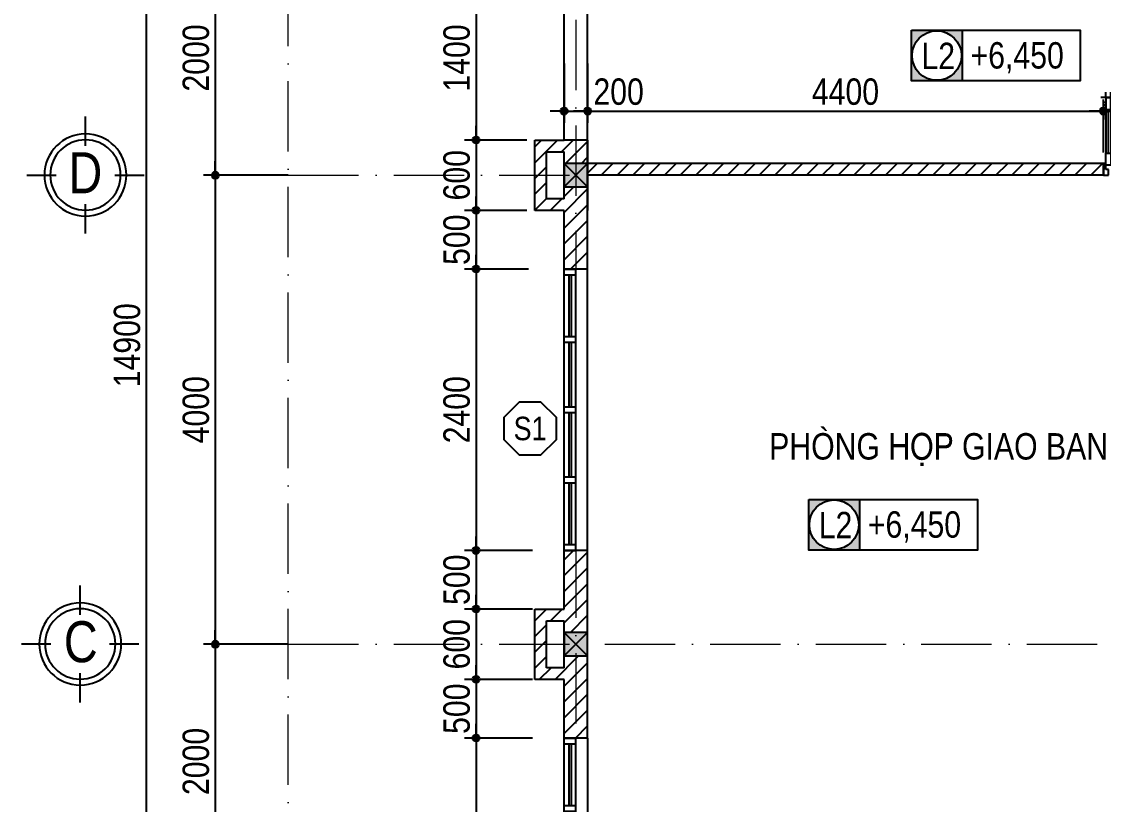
# Model space of a CAD drawing. Header units: millimetres. Extents: x 1201 to 176852, y 279 to 65351.
# Drawn here: x 70241 to 79469, y 25143 to 31818 of the extents above; entities that cross this region are included whole.
import ezdxf
from ezdxf.enums import TextEntityAlignment as Align

# ---------------------------------------------------------------- set-up
doc = ezdxf.new("R2010")
doc.units = ezdxf.units.MM
doc.linetypes.add('ACAD_ISO10W100', pattern=[18, 12, -3, 0, -3])
for name, color, linetype in [('009', 251, 'Continuous'), ('DIM', 1, 'Continuous'), ('DOOR', 20, 'Continuous'), ('MEDIUM', 2, 'Continuous'), ('TAGS', 60, 'Continuous'), ('TEXT', 7, 'Continuous'), ('TUONG', 131, 'Continuous'), ('WALL', 4, 'Continuous')]:
    doc.layers.add(name, color=color, linetype=linetype)
doc.layers.add('TRUC', color=24, linetype='Continuous', lineweight=0)
doc.styles.add('1', font='', dxfattribs={"height": 250})
doc.styles.add('HEL-CONDENSE', font='')
doc.styles.add('VNI-HELVE-CONDENSEN', font='')
doc.styles.get('1').set_extended_font_data('VNI-Helve-Condense')
doc.styles.get('HEL-CONDENSE').set_extended_font_data('VNI-Helve-Condense')
doc.styles.get('VNI-HELVE-CONDENSEN').set_extended_font_data('VNI-Helve-Condense')
doc.dimstyles.new('D100', dxfattribs={"dimtxt": 225, "dimasz": 1.2, "dimexe": 100, "dimexo": 0, "dimgap": 50, "dimtad": 1, "dimdec": 0, "dimzin": 13, "dimdsep": 46, "dimtxsty": 'HEL-CONDENSE', "dimblk": 'D50', "dimcen": 0, "dimclrd": 1, "dimclre": 1, "dimclrt": 7, "dimadec": 0, "dimazin": 0, "dimtfac": 1, "dimtdec": 0, "dimtmove": 0, "dimatfit": 3, "dimldrblk": 'D50', "dimfxl": 1, "dimtolj": 1, "dimtzin": 13, "dimarcsym": 0})

# ---------------------------------------------------------------- blocks, each defined once
blk = doc.blocks.new('A$C1CA434F2')
at = {"layer": 'DOOR'}
for p, q in [((-289.1, -309.3), (-289.1, -409.3)), ((-289.1, -309.3), (2110.9, -309.3)), ((-239.1, -309.3), (-239.1, -409.3)), ((885.9, -309.3), (885.9, -409.3)), ((935.9, -309.3), (935.9, -409.3)), ((1486.2, -309.3), (1486.2, -409.3)), ((1536.2, -309.3), (1536.2, -409.3)), ((2060.9, -309.3), (2060.9, -409.3)), ((2110.9, -309.3), (2110.9, -409.3)), ((-289.1, -409.3), (2110.9, -409.3))]:
    blk.add_line(p, q, dxfattribs=at)
at = {"layer": 'DOOR', "color": 251}
for p, q in [((285.2, -349.3), (-239.1, -349.3)), ((885.9, -349.3), (335.2, -349.3)), ((1486.2, -349.3), (935.9, -349.3)), ((2060.9, -349.3), (1536.2, -349.3)), ((285.2, -369.3), (-239.1, -369.3)), ((885.9, -369.3), (335.2, -369.3)), ((1486.2, -369.3), (935.9, -369.3)), ((2060.9, -369.3), (1536.2, -369.3))]:
    blk.add_line(p, q, dxfattribs=at)
at = {"layer": 'DOOR', "linetype": 'ByBlock', "lineweight": -2}
for p, q in [((285.2, -409.3), (285.2, -309.3)), ((335.2, -409.3), (335.2, -309.3))]:
    blk.add_line(p, q, dxfattribs=at)
blk = doc.blocks.new('D50')
at = {"layer": 'DIM'}
blk.add_hatch(color=256, dxfattribs=at).paths.add_polyline_path([(25, 0, 1), (-25, 0, 1)])
blk.add_line((25, 0), (100, 0), dxfattribs=at)
blk.add_circle((0, 0), 25, dxfattribs=at)
blk = doc.blocks.new('*D1189')
at = {"layer": 'DEFPOINTS', "color": 0, "transparency": 16777216}
for p in [(72515, 32508.4), (71893.2, 30508.4), (72515, 30508.4)]:
    blk.add_point(p, dxfattribs=at)
at = {"layer": 'DIM', "color": 1, "lineweight": -2, "transparency": 16777216}
for p, q in [((72515, 32508.4), (71793.2, 32508.4)), ((71893.2, 32507.2), (71893.2, 30509.6)), ((72515, 30508.4), (71793.2, 30508.4))]:
    blk.add_line(p, q, dxfattribs=at)
at = {"layer": 'DIM', "color": 1, "lineweight": -2, "transparency": 16777216, "xscale": 1.199999999999999, "yscale": 1.199999999999999, "zscale": 1.199999999999999}
for p, rotation in [((71893.2, 32508.4), 90), ((71893.2, 30508.4), 270)]:
    blk.add_blockref('D50', p, dxfattribs=dict(at, rotation=rotation))
at = {"layer": 'DIM', "color": 7, "transparency": 16777216, "insert": (71728.3, 31508.4), "char_height": 225, "attachment_point": 5, "rotation": 90, "style": 'HEL-CONDENSE'}
blk.add_mtext('\\A1;2000', dxfattribs=at)
blk = doc.blocks.new('*D1190')
at = {"layer": 'DEFPOINTS', "color": 0, "transparency": 16777216}
for p in [(72515, 30508.4), (71893.2, 26508.4), (72515, 26508.4)]:
    blk.add_point(p, dxfattribs=at)
at = {"layer": 'DIM', "color": 1, "lineweight": -2, "transparency": 16777216}
for p, q in [((72515, 30508.4), (71793.2, 30508.4)), ((71893.2, 30507.2), (71893.2, 26509.6)), ((72515, 26508.4), (71793.2, 26508.4))]:
    blk.add_line(p, q, dxfattribs=at)
at = {"layer": 'DIM', "color": 1, "lineweight": -2, "transparency": 16777216, "xscale": 1.199999999999999, "yscale": 1.199999999999999, "zscale": 1.199999999999999}
for p, rotation in [((71893.2, 30508.4), 90), ((71893.2, 26508.4), 270)]:
    blk.add_blockref('D50', p, dxfattribs=dict(at, rotation=rotation))
at = {"layer": 'DIM', "color": 7, "transparency": 16777216, "insert": (71728.3, 28508.4), "char_height": 225, "attachment_point": 5, "rotation": 90, "style": 'HEL-CONDENSE'}
blk.add_mtext('\\A1;4000', dxfattribs=at)
blk = doc.blocks.new('*D1191')
at = {"layer": 'DEFPOINTS', "color": 0, "transparency": 16777216}
for p in [(72515, 26508.4), (71893.2, 24508.4), (72515, 24508.4)]:
    blk.add_point(p, dxfattribs=at)
at = {"layer": 'DIM', "color": 1, "lineweight": -2, "transparency": 16777216}
for p, q in [((72515, 26508.4), (71793.2, 26508.4)), ((71893.2, 26507.2), (71893.2, 24509.6)), ((72515, 24508.4), (71793.2, 24508.4))]:
    blk.add_line(p, q, dxfattribs=at)
at = {"layer": 'DIM', "color": 1, "lineweight": -2, "transparency": 16777216, "xscale": 1.199999999999999, "yscale": 1.199999999999999, "zscale": 1.199999999999999}
for p, rotation in [((71893.2, 26508.4), 90), ((71893.2, 24508.4), 270)]:
    blk.add_blockref('D50', p, dxfattribs=dict(at, rotation=rotation))
at = {"layer": 'DIM', "color": 7, "transparency": 16777216, "insert": (71728.3, 25508.4), "char_height": 225, "attachment_point": 5, "rotation": 90, "style": 'HEL-CONDENSE'}
blk.add_mtext('\\A1;2000', dxfattribs=at)
blk = doc.blocks.new('*D1192')
at = {"layer": 'DEFPOINTS', "color": 0, "transparency": 16777216}
for p in [(71305.8, 36508.4), (72515, 36508.4), (72515, 21608.4)]:
    blk.add_point(p, dxfattribs=at)
at = {"layer": 'DIM', "color": 1, "lineweight": -2, "transparency": 16777216}
for p, q in [((72515, 36508.4), (71205.8, 36508.4)), ((71305.8, 21609.6), (71305.8, 36507.2)), ((72515, 21608.4), (71205.8, 21608.4))]:
    blk.add_line(p, q, dxfattribs=at)
at = {"layer": 'DIM', "color": 1, "lineweight": -2, "transparency": 16777216, "xscale": 1.199999999999999, "yscale": 1.199999999999999, "zscale": 1.199999999999999}
for p, rotation in [((71305.8, 36508.4), 90), ((71305.8, 21608.4), 270)]:
    blk.add_blockref('D50', p, dxfattribs=dict(at, rotation=rotation))
at = {"layer": 'DIM', "color": 7, "transparency": 16777216, "insert": (71140.9, 29058.4), "char_height": 225, "attachment_point": 5, "rotation": 90, "style": 'HEL-CONDENSE'}
blk.add_mtext('\\A1;14900', dxfattribs=at)
blk = doc.blocks.new('A$C206177D3')
at = {"layer": 'TAGS', "ltscale": 1000}
for p, q in [((-36.6, 240.1), (-36.6, 490.1)), ((-286.6, -9.9), (-536.6, -9.9)), ((463.4, -9.9), (213.4, -9.9)), ((-36.6, -509.9), (-36.6, -259.9))]:
    blk.add_line(p, q, dxfattribs=at)
blk.add_circle((-36.6, -9.9), 350, dxfattribs=at)
at = {"layer": 'TAGS', "color": 254, "ltscale": 1000}
blk.add_circle((-36.6, -9.9), 300, dxfattribs=at)
at = {"layer": 'TAGS', "ltscale": 1000, "style": 'VNI-HELVE-CONDENSEN'}
blk.add_attdef('A', text='', height=350, dxfattribs=at).set_placement((-38.3, -165.6), align=Align.CENTER)
blk = doc.blocks.new('A$C225A2996')
at = {"layer": 'WALL'}
blk.add_hatch(color=4, dxfattribs=at).paths.add_polyline_path([(531.4, 81.6), (731.4, 81.6), (731.4, 281.6), (531.4, 281.6)])
at = {"layer": 'WALL', "color": 4}
for p, q in [((531.4, 281.6), (731.4, 81.6)), ((531.4, 81.6), (731.4, 281.6))]:
    blk.add_line(p, q, dxfattribs=at)
blk.add_lwpolyline([(531.4, 81.6), (731.4, 81.6), (731.4, 281.6), (531.4, 281.6)], close=True, dxfattribs=at)
blk = doc.blocks.new('KH-CUADI')
at = {"layer": 'TAGS'}
blk.add_lwpolyline([(-124, 300), (-300, 124), (-300, -124), (-124, -300), (124, -300), (300, -124), (300, 124), (124, 300)], close=True, dxfattribs=at)
at = {"layer": 'TAGS', "style": 'VNI-HELVE-CONDENSEN'}
blk.add_attdef('D', text='', height=300, dxfattribs=at).set_placement((0, 0), align=Align.MIDDLE)
blk = doc.blocks.new('A$C48B57989')
at = {"layer": 'DOOR'}
for p, q in [((-446, 752.5), (-403.1, 752.5)), ((-446, 652.5), (-446, 752.5)), ((-403.1, 752.5), (-403.1, 702.5)), ((711.1, 752.5), (711.1, 702.5)), ((754, 752.5), (711.1, 752.5)), ((754, 652.5), (754, 752.5)), ((-424.6, 652.5), (-446, 652.5)), ((-403.1, 702.5), (-424.6, 702.5)), ((-424.6, 702.5), (-424.6, 652.5)), ((-381.7, 666.8), (-424.6, 666.8)), ((-424.6, 666.8), (-424.6, 563.9)), ((-381.7, 563.9), (-381.7, 666.8)), ((689.7, 563.9), (689.7, 652.5)), ((689.7, 652.5), (732.6, 652.5)), ((711.1, 702.5), (732.6, 702.5)), ((732.6, 702.5), (732.6, 652.5)), ((732.6, 652.5), (754, 652.5)), ((732.6, 652.5), (732.6, 563.9)), ((-424.6, 563.9), (-381.7, 563.9)), ((-424.6, 171.4), (-424.6, 563.9)), ((-403.1, 563.9), (-403.1, 191)), ((-381.7, 191), (-381.7, 563.9)), ((689.7, 191), (689.7, 563.9)), ((732.6, 563.9), (689.7, 563.9)), ((711.1, 563.9), (711.1, 191)), ((732.6, 171.4), (732.6, 563.9)), ((-448.8, 131.8), (-448.8, 277.2)), ((-443.9, 277.2), (-448.8, 277.2)), ((-443.9, 156), (-443.9, 277.2)), ((752, 156), (752, 277.2)), ((752, 277.2), (756.8, 277.2)), ((756.8, 131.8), (756.8, 277.2)), ((-424.6, 191), (-381.7, 191)), ((-424.6, 88.2), (-424.6, 191)), ((-381.7, 191), (-381.7, 88.2)), ((732.6, 191), (689.7, 191)), ((689.7, 191), (689.7, 88.2)), ((732.6, 88.2), (732.6, 191)), ((-424.6, 131.8), (-448.8, 131.8)), ((-424.6, 156), (-443.9, 156)), ((-424.6, 131.8), (-424.6, 156)), ((732.6, 131.8), (732.6, 156)), ((732.6, 156), (752, 156)), ((732.6, 131.8), (756.8, 131.8)), ((-424.6, 88.2), (-467.4, 88.2)), ((-424.6, 88.2), (-424.6, 45.3)), ((-381.7, 88.2), (-424.6, 88.2)), ((-381.7, 88.2), (-381.7, 45.3)), ((689.7, 88.2), (689.7, 45.3)), ((689.7, 88.2), (732.6, 88.2)), ((732.6, 88.2), (732.6, 45.3)), ((732.6, 88.2), (775.4, 88.2))]:
    blk.add_line(p, q, dxfattribs=at)
at = {"layer": 'DOOR', "color": 251}
for centre, major_axis, start_param, end_param in [((-424.6, 666.8), (409.1, 409.1), 3.926991, 5.497787), ((732.6, 666.8), (-409.1, 409.1), 0.785398, 2.356194)]:
    blk.add_ellipse(centre, major_axis=major_axis, ratio=1, start_param=start_param, end_param=end_param, dxfattribs=at)
blk = doc.blocks.new('*D1120')
at = {"layer": 'DEFPOINTS', "color": 0, "transparency": 16777216}
for p in [(74869, 31461.8), (75069, 31461.8), (75069, 31055.1)]:
    blk.add_point(p, dxfattribs=at)
at = {"layer": 'DIM', "color": 1, "lineweight": -2, "transparency": 16777216}
for p, q in [((74869, 31461.8), (74869, 30955.1)), ((75069, 31461.8), (75069, 30955.1)), ((74870.2, 31055.1), (75067.8, 31055.1)), ((75069, 31055.1), (75597.4, 31055.1))]:
    blk.add_line(p, q, dxfattribs=at)
at = {"layer": 'DIM', "color": 1, "lineweight": -2, "transparency": 16777216, "xscale": 1.199999999999999, "yscale": 1.199999999999999, "zscale": 1.199999999999999, "rotation": 180}
blk.add_blockref('D50', (74869, 31055.1), dxfattribs=at)
at = {"layer": 'DIM', "color": 1, "lineweight": -2, "transparency": 16777216, "xscale": 1.199999999999999, "yscale": 1.199999999999999, "zscale": 1.199999999999999}
blk.add_blockref('D50', (75069, 31055.1), dxfattribs=at)
at = {"layer": 'DIM', "color": 7, "transparency": 16777216, "insert": (75333.8, 31220), "char_height": 225, "attachment_point": 5, "style": 'HEL-CONDENSE'}
blk.add_mtext('\\A1;200', dxfattribs=at)
blk = doc.blocks.new('*D1121')
at = {"layer": 'DEFPOINTS', "color": 0, "transparency": 16777216}
for p in [(75069, 31461.8), (79469, 31055.1), (79469, 30702.5)]:
    blk.add_point(p, dxfattribs=at)
at = {"layer": 'DIM', "color": 1, "lineweight": -2, "transparency": 16777216}
for p, q in [((75069, 31461.8), (75069, 30955.1)), ((79469, 30702.5), (79469, 31155.1)), ((75070.2, 31055.1), (79467.8, 31055.1))]:
    blk.add_line(p, q, dxfattribs=at)
at = {"layer": 'DIM', "color": 1, "lineweight": -2, "transparency": 16777216, "xscale": 1.199999999999999, "yscale": 1.199999999999999, "zscale": 1.199999999999999, "rotation": 180}
blk.add_blockref('D50', (75069, 31055.1), dxfattribs=at)
at = {"layer": 'DIM', "color": 1, "lineweight": -2, "transparency": 16777216, "xscale": 1.199999999999999, "yscale": 1.199999999999999, "zscale": 1.199999999999999}
blk.add_blockref('D50', (79469, 31055.1), dxfattribs=at)
at = {"layer": 'DIM', "color": 7, "transparency": 16777216, "insert": (77269, 31220), "char_height": 225, "attachment_point": 5, "style": 'HEL-CONDENSE'}
blk.add_mtext('\\A1;4400', dxfattribs=at)
blk = doc.blocks.new('*D1122')
at = {"layer": 'DEFPOINTS', "color": 0, "transparency": 16777216}
for p in [(80669, 31055.1), (79469, 30702.5), (80669, 30602.5)]:
    blk.add_point(p, dxfattribs=at)
at = {"layer": 'DIM', "color": 1, "lineweight": -2, "transparency": 16777216}
for p, q in [((79469, 30702.5), (79469, 31155.1)), ((80669, 30602.5), (80669, 31155.1)), ((79470.2, 31055.1), (80667.8, 31055.1))]:
    blk.add_line(p, q, dxfattribs=at)
at = {"layer": 'DIM', "color": 1, "lineweight": -2, "transparency": 16777216, "xscale": 1.199999999999999, "yscale": 1.199999999999999, "zscale": 1.199999999999999, "rotation": 180}
blk.add_blockref('D50', (79469, 31055.1), dxfattribs=at)
at = {"layer": 'DIM', "color": 1, "lineweight": -2, "transparency": 16777216, "xscale": 1.199999999999999, "yscale": 1.199999999999999, "zscale": 1.199999999999999}
blk.add_blockref('D50', (80669, 31055.1), dxfattribs=at)
at = {"layer": 'DIM', "color": 7, "transparency": 16777216, "insert": (80069, 31220), "char_height": 225, "attachment_point": 5, "style": 'HEL-CONDENSE'}
blk.add_mtext('\\A1;1200', dxfattribs=at)
blk = doc.blocks.new('*D1008')
at = {"layer": 'DEFPOINTS', "color": 0, "transparency": 16777216}
for p in [(74541.3, 32208.4), (74117.7, 30808.4), (74550.4, 30808.4)]:
    blk.add_point(p, dxfattribs=at)
at = {"layer": 'DIM', "color": 1, "lineweight": -2, "transparency": 16777216}
for p, q in [((74541.3, 32208.4), (74017.7, 32208.4)), ((74117.7, 32207.2), (74117.7, 30809.6)), ((74550.4, 30808.4), (74017.7, 30808.4))]:
    blk.add_line(p, q, dxfattribs=at)
at = {"layer": 'DIM', "color": 1, "lineweight": -2, "transparency": 16777216, "xscale": 1.199999999999999, "yscale": 1.199999999999999, "zscale": 1.199999999999999}
for p, rotation in [((74117.7, 32208.4), 90), ((74117.7, 30808.4), 270)]:
    blk.add_blockref('D50', p, dxfattribs=dict(at, rotation=rotation))
at = {"layer": 'DIM', "color": 7, "transparency": 16777216, "insert": (73952.8, 31508.4), "char_height": 225, "attachment_point": 5, "rotation": 90, "style": 'HEL-CONDENSE'}
blk.add_mtext('\\A1;1400', dxfattribs=at)
blk = doc.blocks.new('*D1009')
at = {"layer": 'DEFPOINTS', "color": 0, "transparency": 16777216}
for p in [(74550.4, 30808.4), (74117.7, 30208.4), (74550.4, 30208.4)]:
    blk.add_point(p, dxfattribs=at)
at = {"layer": 'DIM', "color": 1, "lineweight": -2, "transparency": 16777216}
for p, q in [((74550.4, 30808.4), (74017.7, 30808.4)), ((74117.7, 30807.2), (74117.7, 30209.6)), ((74550.4, 30208.4), (74017.7, 30208.4))]:
    blk.add_line(p, q, dxfattribs=at)
at = {"layer": 'DIM', "color": 1, "lineweight": -2, "transparency": 16777216, "xscale": 1.199999999999999, "yscale": 1.199999999999999, "zscale": 1.199999999999999}
for p, rotation in [((74117.7, 30808.4), 90), ((74117.7, 30208.4), 270)]:
    blk.add_blockref('D50', p, dxfattribs=dict(at, rotation=rotation))
at = {"layer": 'DIM', "color": 7, "transparency": 16777216, "insert": (73952.8, 30508.4), "char_height": 225, "attachment_point": 5, "rotation": 90, "style": 'HEL-CONDENSE'}
blk.add_mtext('\\A1;600', dxfattribs=at)
blk = doc.blocks.new('*D1010')
at = {"layer": 'DEFPOINTS', "color": 0, "transparency": 16777216}
for p in [(74550.4, 30208.4), (74117.7, 29708.4), (74563.8, 29708.4)]:
    blk.add_point(p, dxfattribs=at)
at = {"layer": 'DIM', "color": 1, "lineweight": -2, "transparency": 16777216}
for p, q in [((74550.4, 30208.4), (74017.7, 30208.4)), ((74117.7, 30207.2), (74117.7, 29709.6)), ((74563.8, 29708.4), (74017.7, 29708.4))]:
    blk.add_line(p, q, dxfattribs=at)
at = {"layer": 'DIM', "color": 1, "lineweight": -2, "transparency": 16777216, "xscale": 1.199999999999999, "yscale": 1.199999999999999, "zscale": 1.199999999999999}
for p, rotation in [((74117.7, 30208.4), 90), ((74117.7, 29708.4), 270)]:
    blk.add_blockref('D50', p, dxfattribs=dict(at, rotation=rotation))
at = {"layer": 'DIM', "color": 7, "transparency": 16777216, "insert": (73952.8, 29958.4), "char_height": 225, "attachment_point": 5, "rotation": 90, "style": 'HEL-CONDENSE'}
blk.add_mtext('\\A1;500', dxfattribs=at)
blk = doc.blocks.new('*D1011')
at = {"layer": 'DEFPOINTS', "color": 0, "transparency": 16777216}
for p in [(74563.8, 29708.4), (74117.7, 27308.4), (74600.4, 27308.4)]:
    blk.add_point(p, dxfattribs=at)
at = {"layer": 'DIM', "color": 1, "lineweight": -2, "transparency": 16777216}
for p, q in [((74563.8, 29708.4), (74017.7, 29708.4)), ((74117.7, 29707.2), (74117.7, 27309.6)), ((74600.4, 27308.4), (74017.7, 27308.4))]:
    blk.add_line(p, q, dxfattribs=at)
at = {"layer": 'DIM', "color": 1, "lineweight": -2, "transparency": 16777216, "xscale": 1.199999999999999, "yscale": 1.199999999999999, "zscale": 1.199999999999999}
for p, rotation in [((74117.7, 29708.4), 90), ((74117.7, 27308.4), 270)]:
    blk.add_blockref('D50', p, dxfattribs=dict(at, rotation=rotation))
at = {"layer": 'DIM', "color": 7, "transparency": 16777216, "insert": (73952.8, 28508.4), "char_height": 225, "attachment_point": 5, "rotation": 90, "style": 'HEL-CONDENSE'}
blk.add_mtext('\\A1;2400', dxfattribs=at)
blk = doc.blocks.new('*D1012')
at = {"layer": 'DEFPOINTS', "color": 0, "transparency": 16777216}
for p in [(74600.4, 27308.4), (74117.7, 26808.4), (74600.5, 26808.4)]:
    blk.add_point(p, dxfattribs=at)
at = {"layer": 'DIM', "color": 1, "lineweight": -2, "transparency": 16777216}
for p, q in [((74600.4, 27308.4), (74017.7, 27308.4)), ((74117.7, 27307.2), (74117.7, 26809.6)), ((74600.5, 26808.4), (74017.7, 26808.4))]:
    blk.add_line(p, q, dxfattribs=at)
at = {"layer": 'DIM', "color": 1, "lineweight": -2, "transparency": 16777216, "xscale": 1.199999999999999, "yscale": 1.199999999999999, "zscale": 1.199999999999999}
for p, rotation in [((74117.7, 27308.4), 90), ((74117.7, 26808.4), 270)]:
    blk.add_blockref('D50', p, dxfattribs=dict(at, rotation=rotation))
at = {"layer": 'DIM', "color": 7, "transparency": 16777216, "insert": (73952.8, 27058.4), "char_height": 225, "attachment_point": 5, "rotation": 90, "style": 'HEL-CONDENSE'}
blk.add_mtext('\\A1;500', dxfattribs=at)
blk = doc.blocks.new('*D1013')
at = {"layer": 'DEFPOINTS', "color": 0, "transparency": 16777216}
for p in [(74600.5, 26808.4), (74117.7, 26208.4), (74600.5, 26208.4)]:
    blk.add_point(p, dxfattribs=at)
at = {"layer": 'DIM', "color": 1, "lineweight": -2, "transparency": 16777216}
for p, q in [((74600.5, 26808.4), (74017.7, 26808.4)), ((74117.7, 26807.2), (74117.7, 26209.6)), ((74600.5, 26208.4), (74017.7, 26208.4))]:
    blk.add_line(p, q, dxfattribs=at)
at = {"layer": 'DIM', "color": 1, "lineweight": -2, "transparency": 16777216, "xscale": 1.199999999999999, "yscale": 1.199999999999999, "zscale": 1.199999999999999}
for p, rotation in [((74117.7, 26808.4), 90), ((74117.7, 26208.4), 270)]:
    blk.add_blockref('D50', p, dxfattribs=dict(at, rotation=rotation))
at = {"layer": 'DIM', "color": 7, "transparency": 16777216, "insert": (73952.8, 26508.4), "char_height": 225, "attachment_point": 5, "rotation": 90, "style": 'HEL-CONDENSE'}
blk.add_mtext('\\A1;600', dxfattribs=at)
blk = doc.blocks.new('*D1014')
at = {"layer": 'DEFPOINTS', "color": 0, "transparency": 16777216}
for p in [(74600.5, 26208.4), (74117.7, 25708.4), (74600.4, 25708.4)]:
    blk.add_point(p, dxfattribs=at)
at = {"layer": 'DIM', "color": 1, "lineweight": -2, "transparency": 16777216}
for p, q in [((74600.5, 26208.4), (74017.7, 26208.4)), ((74117.7, 26207.2), (74117.7, 25709.6)), ((74600.4, 25708.4), (74017.7, 25708.4))]:
    blk.add_line(p, q, dxfattribs=at)
at = {"layer": 'DIM', "color": 1, "lineweight": -2, "transparency": 16777216, "xscale": 1.199999999999999, "yscale": 1.199999999999999, "zscale": 1.199999999999999}
for p, rotation in [((74117.7, 26208.4), 90), ((74117.7, 25708.4), 270)]:
    blk.add_blockref('D50', p, dxfattribs=dict(at, rotation=rotation))
at = {"layer": 'DIM', "color": 7, "transparency": 16777216, "insert": (73952.8, 25958.4), "char_height": 225, "attachment_point": 5, "rotation": 90, "style": 'HEL-CONDENSE'}
blk.add_mtext('\\A1;500', dxfattribs=at)
blk = doc.blocks.new('*D1015')
at = {"layer": 'DEFPOINTS', "color": 0, "transparency": 16777216}
for p in [(74600.4, 25708.4), (74117.7, 23308.4), (74553.5, 23308.4)]:
    blk.add_point(p, dxfattribs=at)
at = {"layer": 'DIM', "color": 1, "lineweight": -2, "transparency": 16777216}
for p, q in [((74600.4, 25708.4), (74017.7, 25708.4)), ((74117.7, 25707.2), (74117.7, 23309.6)), ((74553.5, 23308.4), (74017.7, 23308.4))]:
    blk.add_line(p, q, dxfattribs=at)
at = {"layer": 'DIM', "color": 1, "lineweight": -2, "transparency": 16777216, "xscale": 1.199999999999999, "yscale": 1.199999999999999, "zscale": 1.199999999999999}
for p, rotation in [((74117.7, 25708.4), 90), ((74117.7, 23308.4), 270)]:
    blk.add_blockref('D50', p, dxfattribs=dict(at, rotation=rotation))
at = {"layer": 'DIM', "color": 7, "transparency": 16777216, "insert": (73952.8, 24508.4), "char_height": 225, "attachment_point": 5, "rotation": 90, "style": 'HEL-CONDENSE'}
blk.add_mtext('\\A1;2400', dxfattribs=at)
blk = doc.blocks.new('A$C27B14CF0')
at = {"layer": 'TAGS', "ltscale": 1000}
h = blk.add_hatch(color=8, dxfattribs=at)
h.paths.add_polyline_path([(249.9, 243.1), (-182.1, 243.1), (-182.1, -188.9), (249.9, -188.9)])
h.paths.add_polyline_path([(244.9, 27.1, -1), (-177.1, 27.1, -1)], flags=16)
blk.add_line((249.9, 243.1), (249.9, -188.9), dxfattribs=at)
blk.add_lwpolyline([(-182.1, 243.1), (1257.9, 243.1), (1257.9, -188.9), (-182.1, -188.9)], close=True, dxfattribs=at)
blk.add_circle((33.9, 27.1), 211, dxfattribs=at)
at = {"layer": 'TAGS', "ltscale": 1000, "style": 'VNI-HELVE-CONDENSEN'}
for p in [(-44.3, -83.7), (379.3, -83.7)]:
    blk.add_attdef('S', p, '', height=225, dxfattribs=at)

msp = doc.modelspace()

# ---------------------------------------------------------------- hatches: boundary and pattern name
at = {"layer": '009'}
h = msp.add_hatch(dxfattribs=at)
h.set_pattern_fill('ANSI31', color=256, scale=30, style=0)
h.set_pattern_definition([(45, (-1228036.16, -308637.74), (-67.351921, 67.351921), [])])
h.paths.add_polyline_path([(79469.008, 30608.429), (75069.008, 30608.429), (75069.008, 30508.429), (79469.008, 30508.429)])
h.paths.add_polyline_path([(80969.008, 30408.429), (80869.008, 30408.429), (80869.008, 26608.429), (80969.008, 26608.429)])
h.paths.add_polyline_path([(82869.008, 30608.429), (81069.008, 30608.429), (81069.008, 30508.429), (82869.008, 30508.429)])
h.paths.add_polyline_path([(84069.008, 30408.429), (83969.008, 30408.429), (83969.008, 26608.429), (84069.008, 26608.429)])
h.paths.add_polyline_path([(88069.008, 30608.429), (84069.008, 30608.429), (84069.008, 30508.429), (84869.008, 30508.429), (88069.008, 30508.429)])
h.paths.add_polyline_path([(83869.008, 26608.429), (83169.008, 26608.429), (83169.008, 26408.429), (83669.008, 26408.429), (83669.008, 26208.429), (84269.008, 26208.429), (84269.008, 26408.429), (84769.008, 26408.429), (84769.008, 26608.429), (84069.008, 26608.429), (84069.008, 26508.429), (84069.008, 26408.429), (84169.008, 26408.429), (84169.008, 26308.429), (83769.008, 26308.429), (83769.008, 26408.429), (83869.008, 26408.429)])
h.paths.add_polyline_path([(81769.008, 26608.429), (81069.008, 26608.429), (81069.008, 26408.429), (81769.008, 26408.429)])
h.paths.add_polyline_path([(81069.008, 26408.429), (80869.008, 26408.429), (80869.008, 25708.429), (81069.008, 25708.429)])
h.paths.add_polyline_path([(80869.008, 22608.429), (80169.008, 22608.429), (80169.008, 22408.429), (80669.008, 22408.429), (80669.008, 22158.429), (81269.008, 22158.429), (81269.008, 22758.429), (81069.008, 22758.429), (81069.008, 23308.429), (80869.008, 23308.429), (80869.008, 22608.429), (81069.008, 22608.429), (81069.008, 22658.429), (81169.008, 22658.429), (81169.008, 22258.429), (80769.008, 22258.429), (80769.008, 22408.429), (80869.008, 22408.429)])
h.paths.add_polyline_path([(78769.008, 22608.429), (77269.008, 22608.429), (77269.008, 22408.429), (77719.008, 22408.429), (77719.008, 22208.429), (78319.008, 22208.429), (78319.008, 22408.429), (78769.008, 22408.429)])
h.paths.add_polyline_path([(78219.008, 22408.429), (78219.008, 22308.429), (77819.008, 22308.429), (77819.008, 22408.429)], flags=17)
h.paths.add_polyline_path([(75069.008, 23308.429), (74869.008, 23308.429), (74869.008, 22758.429), (74619.008, 22758.429), (74619.008, 22158.429), (74869.008, 22158.429), (75369.008, 22158.429), (75369.008, 22408.429), (75869.008, 22408.429), (75869.008, 22608.429), (75369.008, 22608.429), (75069.008, 22608.429), (75069.008, 22508.429), (75269.008, 22508.429), (75269.008, 22258.429), (74969.008, 22258.429), (74719.008, 22258.429), (74719.008, 22658.429), (74869.008, 22658.429), (74869.008, 22608.429), (75069.008, 22608.429)])
h.paths.add_polyline_path([(75069.008, 26408.429), (74869.008, 26408.429), (74869.008, 26308.429), (74719.008, 26308.429), (74719.008, 26708.429), (74869.008, 26708.429), (74869.008, 26608.429), (75069.008, 26608.429), (75069.008, 27308.429), (74869.008, 27308.429), (74869.008, 26808.429), (74619.008, 26808.429), (74619.008, 26208.429), (74869.008, 26208.429), (74869.008, 25708.429), (75069.008, 25708.429)])
h.paths.add_polyline_path([(75069.008, 30408.429), (74869.008, 30408.429), (74869.008, 30308.429), (74719.008, 30308.429), (74719.008, 30708.429), (74869.008, 30708.429), (74869.008, 30608.429), (75069.008, 30608.429), (75069.008, 30808.429), (74869.008, 30808.429), (74619.008, 30808.429), (74619.008, 30208.429), (74869.008, 30208.429), (74869.008, 29708.429), (75069.008, 29708.429)])
h.paths.add_polyline_path([(75069.008, 33508.429), (75169.008, 33508.429), (75169.008, 33608.429), (75069.008, 33608.429), (75069.008, 34208.429), (74869.008, 34208.429), (74869.008, 32808.429), (74619.008, 32808.429), (74619.008, 32208.429), (74869.008, 32208.429), (75069.008, 32208.429), (75069.008, 32408.429), (74869.008, 32408.429), (74869.008, 32308.429), (74719.008, 32308.429), (74719.008, 32708.429), (74869.008, 32708.429), (74869.008, 32608.429), (75069.008, 32608.429), (75069.008, 32808.429)])

# ---------------------------------------------------------------- linework, layer by layer
at = {"layer": 'MEDIUM'}
for p, q in [((74869.008, 30808.429, 6450), (74869.008, 32208.429, 6450)), ((75069.008, 30808.429, 6450), (75069.008, 32208.429, 6450)), ((75069.008, 27308.429, 6450), (75069.008, 29708.429, 6450)), ((75069.008, 25708.429, 6450), (75069.008, 23308.429, 6450))]:
    msp.add_line(p, q, dxfattribs=at)
at = {"layer": 'TRUC', "linetype": 'ACAD_ISO10W100', "ltscale": 50, "elevation": 6450}
msp.add_lwpolyline([(72515.024, 37234.209), (110285.336, 37234.209), (110285.336, 20808.429), (72515.024, 20808.429)], close=True, dxfattribs=at)
for points in [[(74969.008, 37234.209), (74969.008, 20808.429)], [(72515.024, 30508.429), (110285.336, 30508.429)], [(72515.024, 26508.429), (110285.336, 26508.429)]]:
    msp.add_lwpolyline(points, dxfattribs=at)
at = {"layer": 'TUONG'}
for p, q in [((74619.008, 30208.429, 6450), (74619.008, 30808.429, 6450)), ((74619.008, 30808.429, 6450), (74869.008, 30808.429, 6450)), ((75069.008, 30808.429, 6450), (75069.008, 30208.429, 6450)), ((74719.008, 30308.429, 6450), (74719.008, 30708.429, 6450)), ((74719.008, 30708.429, 6450), (74869.008, 30708.429, 6450)), ((79469.008, 30608.429, 6450), (75069.008, 30608.429, 6450)), ((79469.008, 30508.429, 6450), (79469.008, 30608.429, 6450)), ((79469.008, 30508.429, 6450), (75069.008, 30508.429, 6450)), ((74869.008, 30308.429, 6450), (74719.008, 30308.429, 6450)), ((74869.008, 30208.429, 6450), (74619.008, 30208.429, 6450)), ((75069.008, 29708.429, 6450), (74869.008, 29708.429, 6450)), ((75069.008, 27308.429, 6450), (74869.008, 27308.429, 6450)), ((74619.008, 26208.429, 6450), (74619.008, 26808.429, 6450)), ((74619.008, 26808.429, 6450), (74869.008, 26808.429, 6450)), ((74719.008, 26308.429, 6450), (74719.008, 26708.429, 6450)), ((74719.008, 26708.429, 6450), (74869.008, 26708.429, 6450)), ((74869.008, 26308.429, 6450), (74719.008, 26308.429, 6450)), ((74869.008, 26208.429, 6450), (74619.008, 26208.429, 6450)), ((75069.008, 25708.429, 6450), (74869.008, 25708.429, 6450))]:
    msp.add_line(p, q, dxfattribs=at)
at = {"layer": 'TUONG', "elevation": 6450}
for points in [[(74869.008, 30808.429), (74869.008, 30808.429)], [(75069.008, 30808.429), (74869.008, 30808.429)], [(75069.008, 29708.429), (75069.008, 30808.429)], [(74869.008, 30308.429), (74869.008, 30708.429)], [(74869.008, 29708.429), (74869.008, 30208.429)], [(74869.008, 26808.429), (74869.008, 27308.429)], [(75069.008, 25708.429), (75069.008, 27308.429)], [(74869.008, 26308.429), (74869.008, 26708.429)], [(74869.008, 25708.429), (74869.008, 26208.429)]]:
    msp.add_lwpolyline(points, dxfattribs=at)

# ---------------------------------------------------------------- block references
at = {"layer": 'DOOR', "xscale": -1, "rotation": 180}
msp.add_blockref('A$C48B57989', (79915.001, 31260.903, 6450), dxfattribs=at)
at = {"layer": 'DOOR', "rotation": 90}
for p in [(74559.724, 27597.524, 6450), (74559.724, 23597.524, 6450)]:
    msp.add_blockref('A$C1CA434F2', p, dxfattribs=at)
at = {"layer": 'TAGS', "ltscale": 1000}
ref = msp.add_blockref('A$C27B14CF0', (78014.278, 31502.084, 6450), dxfattribs=at)
ref.add_attrib('S', 'L2', (77917.017, 31413.491, 6450), dxfattribs={"color": 7, "ltscale": 1000, "height": 225, "style": 'VNI-HELVE-CONDENSEN'})
ref.add_attrib('S', '+6,450', (78336.015, 31418.427, 6450), dxfattribs={"color": 7, "ltscale": 1000, "height": 225, "style": 'VNI-HELVE-CONDENSEN'})
ref = msp.add_blockref('A$C206177D3', (70748.707, 30520.293, 6450), dxfattribs=dict(at, xscale=-1))
ref.add_attrib('A', 'D', dxfattribs={"color": 7, "ltscale": 1000, "height": 350, "style": 'VNI-HELVE-CONDENSEN'}).set_placement((70784.211, 30354.655, 6450), align=Align.CENTER)
at = {"layer": 'TAGS', "linetype": 'Continuous'}
ref = msp.add_blockref('KH-CUADI', (74578.32, 28348.632, 6450), dxfattribs=dict(at, xscale=0.75, yscale=0.75, zscale=0.75, rotation=180))
ref.add_attrib('D', 'S1', dxfattribs={"color": 7, "height": 200, "style": 'VNI-HELVE-CONDENSEN'}).set_placement((74578.32, 28348.632, 6450), align=Align.MIDDLE)
at = {"layer": 'TAGS', "ltscale": 1000}
ref = msp.add_blockref('A$C27B14CF0', (77138.003, 27500.731, 6450), dxfattribs=at)
ref.add_attrib('S', 'L2', (77040.741, 27412.138, 6450), dxfattribs={"color": 7, "ltscale": 1000, "height": 225, "style": 'VNI-HELVE-CONDENSEN'})
ref.add_attrib('S', '+6,450', (77459.739, 27417.074, 6450), dxfattribs={"color": 7, "ltscale": 1000, "height": 225, "style": 'VNI-HELVE-CONDENSEN'})
ref = msp.add_blockref('A$C206177D3', (70704.43, 26520.329, 6450), dxfattribs=dict(at, xscale=-1))
ref.add_attrib('A', 'C', dxfattribs={"color": 7, "ltscale": 1000, "height": 350, "style": 'VNI-HELVE-CONDENSEN'}).set_placement((70745.534, 26354.69, 6450), align=Align.CENTER)
at = {"layer": 'TUONG', "color": 4}
for p in [(74337.618, 30326.796, 6450), (74337.618, 26326.796, 6450)]:
    msp.add_blockref('A$C225A2996', p, dxfattribs=at)

# ---------------------------------------------------------------- texts
at = {"layer": 'TEXT', "insert": (78063.824, 28308.714, 6450), "char_height": 225, "attachment_point": 2, "style": '1'}
msp.add_mtext('PHOØNG HOÏP GIAO BAN', dxfattribs=at)

# ---------------------------------------------------------------- dimensions: what is measured, and where the dimension line sits
at = {"layer": 'DIM'}
dim = msp.add_aligned_dim(p1=(72515.024, 21608.429, 6450), p2=(72515.024, 36508.429, 6450), distance=1209.184, dimstyle='D100', dxfattribs=at)
dim.commit()
dim.dimension.update_dxf_attribs({"geometry": '*D1192', "text_midpoint": (71140.94, 29058.429, 6450)})
for base, p1, p2, picture, middle in [((71893.164, 30508.429, 6450), (72515.024, 32508.429, 6450), (72515.024, 30508.429, 6450), '*D1189', (71728.264, 31508.429, 6450)), ((74117.699, 30808.429, 6450), (74541.258, 32208.429, 6450), (74550.418, 30808.429, 6450), '*D1008', (73952.799, 31508.429, 6450)), ((74117.699, 30208.429, 6450), (74550.418, 30808.429, 6450), (74550.418, 30208.429, 6450), '*D1009', (73952.799, 30508.429, 6450)), ((71893.164, 26508.429, 6450), (72515.024, 30508.429, 6450), (72515.024, 26508.429, 6450), '*D1190', (71728.264, 28508.429, 6450)), ((74117.699, 27308.429, 6450), (74563.791, 29708.429, 6450), (74600.409, 27308.429, 6450), '*D1011', (73952.799, 28508.429, 6450)), ((74117.699, 26208.429, 6450), (74600.522, 26808.429, 6450), (74600.522, 26208.429, 6450), '*D1013', (73952.799, 26508.429, 6450)), ((71893.164, 24508.429, 6450), (72515.024, 26508.429, 6450), (72515.024, 24508.429, 6450), '*D1191', (71728.264, 25508.429, 6450)), ((74117.699, 23308.429, 6450), (74600.409, 25708.429, 6450), (74553.454, 23308.429, 6450), '*D1015', (73952.799, 24508.429, 6450))]:
    dim = msp.add_linear_dim(base=base, p1=p1, p2=p2, angle=90, dimstyle='D100', override={"dimtmove": 1}, dxfattribs=at)
    dim.commit()
    dim.dimension.update_dxf_attribs({"geometry": picture, "text_midpoint": middle})
dim = msp.add_linear_dim(base=(75069.008, 31055.106, 6450), p1=(74869.008, 31461.757, 6450), p2=(75069.008, 31461.757, 6450), dimstyle='D100', dxfattribs=at)
dim.commit()
dim.dimension.update_dxf_attribs({"geometry": '*D1120', "text_midpoint": (75333.808, 31220.006, 6450)})
for base, p1, p2, picture, middle in [((79469.008, 31055.106, 6450), (75069.008, 31461.757, 6450), (79469.008, 30702.493, 6450), '*D1121', (77269.008, 31220.006, 6450)), ((80669.008, 31055.106, 6450), (79469.008, 30702.493, 6450), (80669.008, 30602.493, 6450), '*D1122', (80069.008, 31220.006, 6450))]:
    dim = msp.add_linear_dim(base=base, p1=p1, p2=p2, dimstyle='D100', override={"dimtmove": 1}, dxfattribs=at)
    dim.commit()
    dim.dimension.update_dxf_attribs({"geometry": picture, "text_midpoint": middle})
for base, p1, p2, picture, middle in [((74117.699, 29708.429, 6450), (74550.418, 30208.429, 6450), (74563.791, 29708.429, 6450), '*D1010', (74117.699, 29958.429, 6450)), ((74117.699, 26808.429, 6450), (74600.409, 27308.429, 6450), (74600.522, 26808.429, 6450), '*D1012', (74117.699, 27058.429, 6450)), ((74117.699, 25708.429, 6450), (74600.522, 26208.429, 6450), (74600.409, 25708.429, 6450), '*D1014', (74117.699, 25958.429, 6450))]:
    dim = msp.add_linear_dim(base=base, p1=p1, p2=p2, angle=90, dimstyle='D100', override={"dimtmove": 1}, dxfattribs=at)
    dim.commit()
    dim.dimension.update_dxf_attribs({"geometry": picture, "text_midpoint": middle, "dimtype": 160})

doc.saveas('drawing.dxf')
